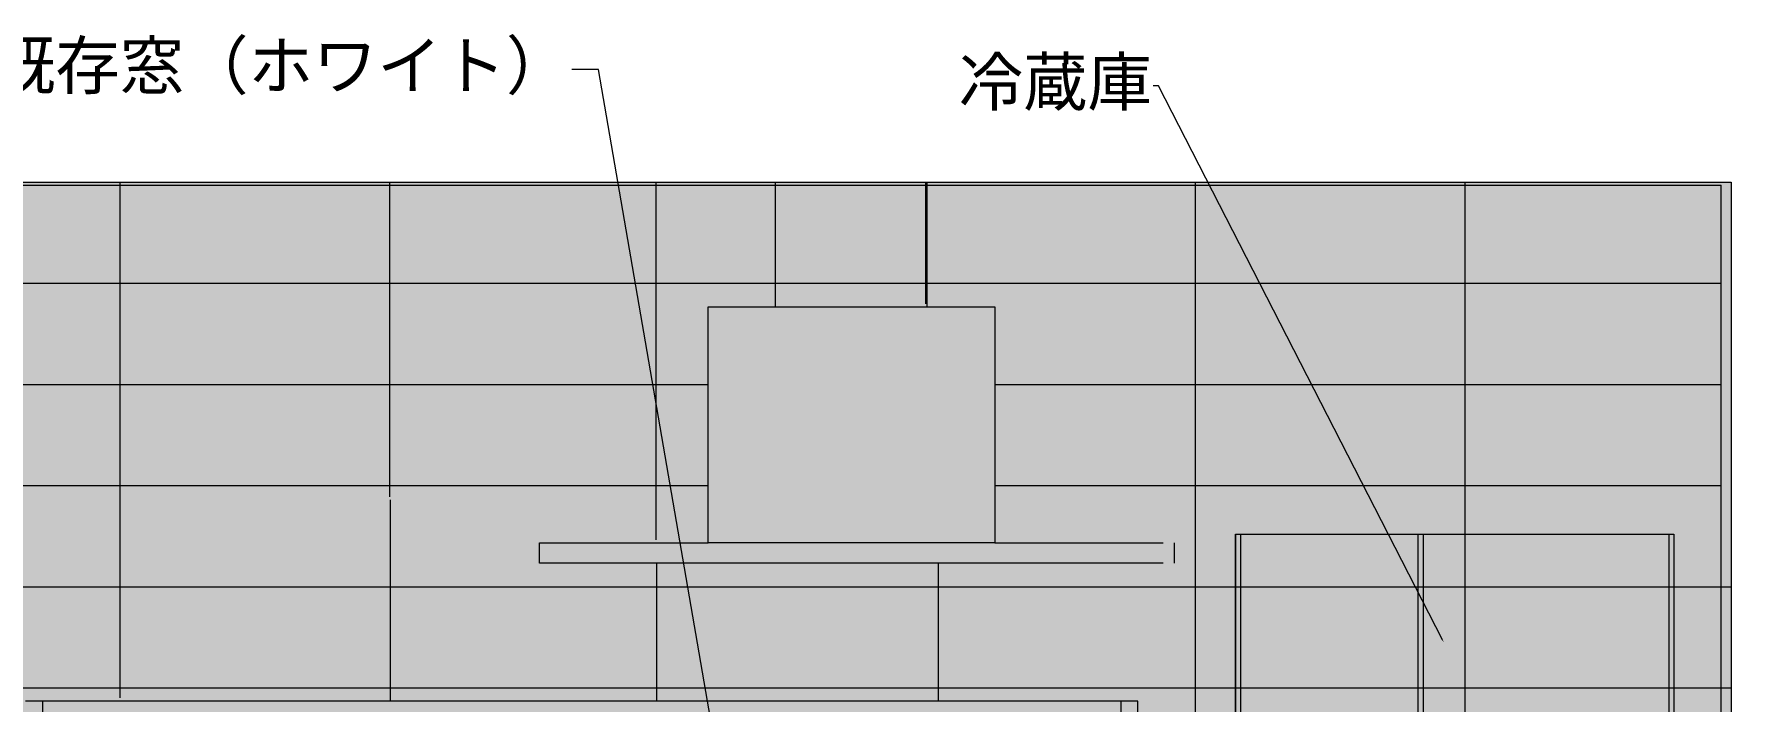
# Model space of a CAD drawing. Header units: millimetres. Extents: x -63086 to 144078, y -129912 to 13382.
# Drawn here: x 22276 to 24793, y -97316 to -96327 of the extents above; entities that cross this region are included whole.
import ezdxf
from ezdxf import colors
from ezdxf.entities.mleader import LeaderData, LeaderLine
from ezdxf.math import Vec2, Vec3

# ---------------------------------------------------------------- set-up
doc = ezdxf.new("R2010")
doc.units = ezdxf.units.MM
doc.layers.get('0').update_dxf_attribs({"lineweight": 0})
for name, color, linetype, lineweight in [('097家具', 7, 'Continuous', 0), ('展開', 7, 'Continuous', 9), ('展開建具用', 250, 'Continuous', 9)]:
    doc.layers.add(name, color=color, linetype=linetype, lineweight=lineweight)
doc.layers.add('文字', color=7, linetype='Continuous')
doc.styles.get("Standard").update_dxf_attribs({"font": 'MS Mincho.ttf'})

# ---------------------------------------------------------------- blocks, each defined once
blk = doc.blocks.new('大型冷蔵庫7（CAD素材.com）')
at = {"color": 0, "linetype": 'ByBlock', "lineweight": -2}
for points in [[(-325, 1821), (325, 1821)], [(-54.4, 1821), (-54.4, 959.4), (-325, 959.4)], [(-325, 1821), (-325, 0), (-275, 0), (-275, 30)], [(-317.5, 1821), (-317.5, 959.4)], [(325, 959.4), (-46.2, 959.4), (-46.2, 1821)], [(325, 1821), (325, 0), (275, 0), (275, 30)], [(317.5, 1821), (317.5, 959.4)], [(-54.4, 745.9), (-54.4, 949), (-325, 949)], [(-46.2, 745.9), (-46.2, 949), (325, 949)], [(-54.4, 917.3), (-325, 917.3)], [(-317.5, 745.9), (-317.5, 907.9), (-54.4, 907.9)], [(325, 917.3), (-46.2, 917.3)], [(-46.2, 907.9), (317.5, 907.9), (317.5, 745.9)], [(325, 745.9), (-325, 745.9)], [(325, 739.9), (-325, 739.9)], [(-317.5, 739.9), (-317.5, 715.4)], [(317.5, 739.9), (317.5, 715.4)], [(325, 689.4), (-325, 689.4)], [(-317.5, 430.9), (-317.5, 682.2), (317.5, 682.2), (317.5, 430.9)], [(-325, 430.9), (325, 430.9)], [(325, 424.9), (-325, 424.9)], [(-317.5, 424.9), (-317.5, 400.3)], [(317.5, 424.9), (317.5, 400.3)], [(325, 374.3), (-325, 374.3)], [(-317.5, 69.3), (-317.5, 367.2), (317.5, 367.2), (317.5, 69.3)], [(-325, 69.3), (325, 69.3)], [(-325, 62.8), (325, 62.8)], [(325, 30), (-325, 30)]]:
    blk.add_lwpolyline(points, dxfattribs=at)
for points in [[(-317.5, 715.5, 0.022907), (317.5, 715.5)], [(-317.5, 400.5, 0.022907), (317.5, 400.5)]]:
    blk.add_lwpolyline(points, format="xyb", dxfattribs=at)

msp = doc.modelspace()

# ---------------------------------------------------------------- hatches: boundary and pattern name
at = {"layer": '097家具', "ltscale": 10, "true_color": 0x636466, "transparency": 33554687}
h = msp.add_hatch(color=251, dxfattribs=at)
h.dxf.hatch_style = 1
h.set_gradient(color1=(147, 149, 152), color2=(199, 200, 202))
h.paths.add_polyline_path([(23700.7131, -96731.6571), (23275.7131, -96731.6571), (23275.7131, -97081.6571), (23700.7131, -97081.6571)])
h = msp.add_hatch(color=251, dxfattribs=at)
h.dxf.hatch_style = 1
h.set_gradient(color1=(147, 149, 152), color2=(199, 200, 202))
h.paths.add_polyline_path([(23966.7226, -97081.6571), (23700.7131, -97081.6571), (23275.7131, -97081.6571), (23025.7131, -97081.6571), (23025.7131, -97111.6571), (23966.7226, -97111.6571)])
h = msp.add_hatch(color=251, dxfattribs=at)
h.dxf.hatch_style = 1
h.set_gradient(color1=(147, 149, 152), color2=(199, 200, 202), name='CYLINDER')
h.paths.add_polyline_path([(24707.9969, -97068.7835), (24336.1885, -97068.7835), (24336.1885, -97930.405), (24707.9969, -97930.405)])
h.paths.add_polyline_path([(24328.0391, -97068.7835), (24057.9969, -97068.7835), (24057.9969, -97930.405), (24328.0391, -97930.405)])
h.paths.add_polyline_path([(24328.0391, -97940.7835), (24057.4182, -97940.7835), (24057.4182, -97972.4515), (24328.0391, -97972.4515)])
h.paths.add_polyline_path([(24707.4182, -97940.7835), (24336.1885, -97940.7835), (24336.1885, -97972.4515), (24707.4182, -97972.4515)])
h.paths.add_polyline_path([(24707.9969, -97981.8785), (24336.1885, -97981.8785), (24336.1885, -98143.8337), (24707.9969, -98143.8337)])
h.paths.add_polyline_path([(24328.0391, -97981.8785), (24057.9969, -97981.8785), (24057.9969, -98143.8337), (24328.0391, -98143.8337)])
h.paths.add_polyline_path([(24707.9969, -98207.5351), (24057.9969, -98207.5351), (24057.9969, -98458.8852), (24707.9969, -98458.8852)])
edge = h.paths.add_edge_path(flags=17)
edge.add_line((24699.9663, -98174.2786), (24699.9663, -98149.8691))
edge.add_line((24699.9663, -98149.8691), (24064.8701, -98149.8691))
edge.add_line((24064.8701, -98149.8691), (24064.8701, -98174.2786))
edge.add_arc((24382.4182, -91246.804), 6934.7488, 267.37545959, 272.62454041)
edge = h.paths.add_edge_path()
edge.add_line((24707.4182, -98149.8691), (24699.9663, -98149.8691))
edge.add_line((24699.9663, -98149.8691), (24699.9663, -98174.2786))
edge.add_arc((24382.4182, -91246.804), 6934.7488, 267.37545959, 272.62454041, ccw=False)
edge.add_line((24064.8701, -98174.2786), (24064.8701, -98149.8691))
edge.add_line((24064.8701, -98149.8691), (24057.4182, -98149.8691))
edge.add_line((24057.4182, -98149.8691), (24057.4182, -98200.4031))
edge.add_line((24057.4182, -98200.4031), (24707.4182, -98200.4031))
edge.add_line((24707.4182, -98200.4031), (24707.4182, -98149.8691))
edge = h.paths.add_edge_path(flags=17)
edge.add_line((24699.9663, -98464.9207), (24064.8701, -98464.9207))
edge.add_line((24064.8701, -98464.9207), (24064.8701, -98489.3301))
edge.add_arc((24382.4182, -91561.8555), 6934.7488, 267.37545959, 272.62454041)
edge.add_line((24699.9663, -98489.3301), (24699.9663, -98464.9207))
edge = h.paths.add_edge_path()
edge.add_line((24707.4182, -98464.9207), (24699.9663, -98464.9207))
edge.add_line((24699.9663, -98464.9207), (24699.9663, -98489.3301))
edge.add_arc((24382.4182, -91561.8555), 6934.7488, 267.37545959, 272.62454041, ccw=False)
edge.add_line((24064.8701, -98489.3301), (24064.8701, -98464.9207))
edge.add_line((24064.8701, -98464.9207), (24057.4182, -98464.9207))
edge.add_line((24057.4182, -98464.9207), (24057.4182, -98515.4546))
edge.add_line((24057.4182, -98515.4546), (24707.4182, -98515.4546))
edge.add_line((24707.4182, -98515.4546), (24707.4182, -98464.9207))
h.paths.add_polyline_path([(24707.9969, -98522.5866), (24057.9969, -98522.5866), (24057.9969, -98826.7422), (24707.9969, -98826.7422)])
h.paths.add_polyline_path([(24707.4182, -98827.028), (24057.4182, -98827.028), (24057.4182, -98859.7835), (24707.4182, -98859.7835)])
h.paths.add_polyline_path([(24707.4182, -98859.7835), (24657.4182, -98859.7835), (24657.4182, -98889.7835), (24707.4182, -98889.7835)])
h.paths.add_polyline_path([(24107.4182, -98859.7835), (24057.4182, -98859.7835), (24057.4182, -98889.7835), (24107.4182, -98889.7835)])
at = {"layer": '展開', "ltscale": 10, "true_color": 0xffffff}
h = msp.add_hatch(color=7, dxfattribs=at)
h.dxf.hatch_style = 1
h.paths.add_polyline_path([(23888.2131, -97841.1137), (23098.2131, -97841.1137), (23098.2131, -97401.1137), (23888.2131, -97401.1137), (23888.2131, -97341.1137), (23038.2131, -97341.1137), (23038.2131, -97901.1137), (23888.2131, -97901.1137)])
h.paths.add_polyline_path([(23038.2131, -97841.1137), (22348.2131, -97841.1137), (22348.2131, -97401.1137), (23038.2131, -97401.1137), (23038.2131, -97341.1137), (22288.2131, -97341.1137), (22288.2131, -97901.1137), (23038.2131, -97901.1137)])
h.paths.add_polyline_path([(23888.2131, -97901.1137), (22288.2131, -97901.1137), (22288.2131, -97926.1137), (23888.2131, -97926.1137)])
h.paths.add_polyline_path([(22288.2131, -97341.1137), (22288.2131, -97316.1137), (22263.2131, -97316.1137), (22263.2131, -97441.1137), (22263.2131, -97926.1137), (22288.2131, -97926.1137), (22288.2131, -97901.1137)])
h.paths.add_polyline_path([(23888.2131, -97316.1137), (22288.2131, -97316.1137), (22288.2131, -97341.1137), (23038.2131, -97341.1137), (23888.2131, -97341.1137)])
h.paths.add_polyline_path([(23913.2131, -97316.1137), (23888.2131, -97316.1137), (23888.2131, -97926.1137), (23913.2131, -97926.1137)])
at = {"layer": '展開建具用', "ltscale": 10, "true_color": 0xf9efe6, "transparency": 33554687}
h = msp.add_hatch(color=7, dxfattribs=at)
h.dxf.hatch_style = 1
h.paths.add_polyline_path([(22402.9618, -96546.5538), (22002.9618, -96546.5538), (22002.9618, -96696.5538), (22145.4618, -96696.5538), (22402.9618, -96696.5538)])
h = msp.add_hatch(color=7, dxfattribs=at)
h.dxf.hatch_style = 1
h.paths.add_polyline_path([(22802.9618, -96546.5538), (22402.9618, -96546.5538), (22402.9618, -96696.5538), (22802.9618, -96696.5538)])
h = msp.add_hatch(color=7, dxfattribs=at)
h.dxf.hatch_style = 1
h.paths.add_polyline_path([(23197.9618, -96546.5538), (22802.9618, -96546.5538), (22802.9618, -96696.5538), (23197.9618, -96696.5538)])
h = msp.add_hatch(color=7, dxfattribs=at)
h.dxf.hatch_style = 1
h.paths.add_polyline_path([(23390.4618, -96546.5538), (23197.9618, -96546.5538), (23197.9618, -96696.5538), (23390.4618, -96696.5538)])
h = msp.add_hatch(color=7, dxfattribs=at)
h.dxf.hatch_style = 1
h.paths.add_polyline_path([(23597.9618, -96546.5538), (23390.4618, -96546.5538), (23390.4618, -96696.5538), (23597.9618, -96696.5538)])
h = msp.add_hatch(color=7, dxfattribs=at)
h.dxf.hatch_style = 1
h.paths.add_polyline_path([(23615.4618, -96546.5538), (23597.9618, -96546.5538), (23597.9618, -96696.5538), (23615.4618, -96696.5538)])
h = msp.add_hatch(color=7, dxfattribs=at)
h.dxf.hatch_style = 1
h.paths.add_polyline_path([(23997.9618, -96546.5538), (23615.4618, -96546.5538), (23615.4618, -96696.5538), (23997.9618, -96696.5538)])
h = msp.add_hatch(color=7, dxfattribs=at)
h.dxf.hatch_style = 1
h.paths.add_polyline_path([(24397.9618, -96546.5538), (23997.9618, -96546.5538), (23997.9618, -96696.5538), (24397.9618, -96696.5538)])
h = msp.add_hatch(color=7, dxfattribs=at)
h.dxf.hatch_style = 1
h.paths.add_polyline_path([(24792.9618, -96546.5538), (24397.9618, -96546.5538), (24397.9618, -96696.5538), (24792.9618, -96696.5538)])
h = msp.add_hatch(color=7, dxfattribs=at)
h.dxf.hatch_style = 1
h.paths.add_polyline_path([(22402.9618, -96696.5538), (22145.4618, -96696.5538), (22002.9618, -96696.5538), (22002.9618, -96846.5538), (22160.4618, -96846.5538), (22402.9618, -96846.5538)])
h = msp.add_hatch(color=7, dxfattribs=at)
h.dxf.hatch_style = 1
h.paths.add_polyline_path([(22802.9618, -96696.5538), (22402.9618, -96696.5538), (22402.9618, -96846.5538), (22802.9618, -96846.5538)])
h = msp.add_hatch(color=7, dxfattribs=at)
h.dxf.hatch_style = 1
h.paths.add_polyline_path([(23197.9618, -96696.5538), (22802.9618, -96696.5538), (22802.9618, -96846.5538), (23197.9618, -96846.5538)])
h = msp.add_hatch(color=7, dxfattribs=at)
h.dxf.hatch_style = 1
h.paths.add_polyline_path([(23390.4618, -96696.5538), (23197.9618, -96696.5538), (23197.9618, -96846.5538), (23274.6608, -96846.5538), (23274.6608, -96731.6571), (23390.4618, -96731.6571)])
h = msp.add_hatch(color=7, dxfattribs=at)
h.dxf.hatch_style = 1
h.paths.add_polyline_path([(23597.9618, -96696.5538), (23390.4618, -96696.5538), (23390.4618, -96731.6571), (23597.9618, -96731.6571)])
h = msp.add_hatch(color=7, dxfattribs=at)
h.dxf.hatch_style = 1
h.paths.add_polyline_path([(23615.4618, -96696.5538), (23597.9618, -96696.5538), (23597.9618, -96731.6571), (23615.4618, -96731.6571)])
h = msp.add_hatch(color=7, dxfattribs=at)
h.dxf.hatch_style = 1
h.paths.add_polyline_path([(23997.9618, -96696.5538), (23615.4618, -96696.5538), (23615.4618, -96731.6571), (23699.6608, -96731.6571), (23699.6608, -96846.5538), (23997.9618, -96846.5538)])
h = msp.add_hatch(color=7, dxfattribs=at)
h.dxf.hatch_style = 1
h.paths.add_polyline_path([(24397.9618, -96696.5538), (23997.9618, -96696.5538), (23997.9618, -96846.5538), (24397.9618, -96846.5538)])
h = msp.add_hatch(color=7, dxfattribs=at)
h.dxf.hatch_style = 1
h.paths.add_polyline_path([(24792.9618, -96696.5538), (24397.9618, -96696.5538), (24397.9618, -96846.5538), (24792.9618, -96846.5538)])
h = msp.add_hatch(color=7, dxfattribs=at)
h.dxf.hatch_style = 1
h.paths.add_polyline_path([(22402.9618, -96846.5538), (22160.4618, -96846.5538), (22002.9618, -96846.5538), (22002.9618, -96996.5538), (22160.4618, -96996.5538), (22402.9618, -96996.5538)])
h = msp.add_hatch(color=7, dxfattribs=at)
h.dxf.hatch_style = 1
h.paths.add_polyline_path([(22802.9618, -96846.5538), (22402.9618, -96846.5538), (22402.9618, -96996.5538), (22802.9618, -96996.5538)])
h = msp.add_hatch(color=7, dxfattribs=at)
h.dxf.hatch_style = 1
h.paths.add_polyline_path([(23197.9618, -96846.5538), (22802.9618, -96846.5538), (22802.9618, -96996.5538), (23197.9618, -96996.5538)])
h = msp.add_hatch(color=7, dxfattribs=at)
h.dxf.hatch_style = 1
h.paths.add_polyline_path([(23274.6608, -96846.5538), (23197.9618, -96846.5538), (23197.9618, -96996.5538), (23274.6608, -96996.5538)])
h = msp.add_hatch(color=7, dxfattribs=at)
h.dxf.hatch_style = 1
h.paths.add_polyline_path([(23997.9618, -96846.5538), (23699.6608, -96846.5538), (23699.6608, -96996.5538), (23997.9618, -96996.5538)])
h = msp.add_hatch(color=7, dxfattribs=at)
h.dxf.hatch_style = 1
h.paths.add_polyline_path([(24397.9618, -96846.5538), (23997.9618, -96846.5538), (23997.9618, -96996.5538), (24397.9618, -96996.5538)])
h = msp.add_hatch(color=7, dxfattribs=at)
h.dxf.hatch_style = 1
h.paths.add_polyline_path([(24792.9618, -96846.5538), (24397.9618, -96846.5538), (24397.9618, -96996.5538), (24792.9618, -96996.5538)])
h = msp.add_hatch(color=7, dxfattribs=at)
h.dxf.hatch_style = 1
h.paths.add_polyline_path([(22402.9618, -96996.5538), (22160.4618, -96996.5538), (22002.9618, -96996.5538), (22002.9618, -97146.5538), (22402.9618, -97146.5538)])
h = msp.add_hatch(color=7, dxfattribs=at)
h.dxf.hatch_style = 1
h.paths.add_polyline_path([(22802.9618, -97013.3651), (22802.9618, -96996.5538), (22402.9618, -96996.5538), (22402.9618, -97146.5538), (22802.9618, -97146.5538)])
h = msp.add_hatch(color=7, dxfattribs=at)
h.dxf.hatch_style = 1
h.paths.add_polyline_path([(23197.9618, -97107.0973), (23024.6608, -97107.0973), (23024.6608, -97081.6571), (23197.9618, -97081.6571), (23197.9618, -96996.5538), (22802.9618, -96996.5538), (22802.9618, -97013.3651), (22802.9618, -97146.5538), (23197.9618, -97146.5538)])
h = msp.add_hatch(color=7, dxfattribs=at)
h.dxf.hatch_style = 1
h.paths.add_polyline_path([(23274.6608, -96996.5538), (23197.9618, -96996.5538), (23197.9618, -97081.6571), (23274.6608, -97081.6571)])
h = msp.add_hatch(color=7, dxfattribs=at)
h.dxf.hatch_style = 1
h.paths.add_polyline_path([(23997.9618, -96996.5538), (23699.6608, -96996.5538), (23699.6608, -97081.6571), (23965.4618, -97081.6571), (23965.4618, -97107.0973), (23597.9618, -97107.0973), (23597.9618, -97146.5538), (23997.9618, -97146.5538)])
h = msp.add_hatch(color=7, dxfattribs=at)
h.dxf.hatch_style = 1
h.paths.add_polyline_path([(24397.9618, -96996.5538), (23997.9618, -96996.5538), (23997.9618, -97146.5538), (24397.9618, -97146.5538)])
h = msp.add_hatch(color=7, dxfattribs=at)
h.dxf.hatch_style = 1
h.paths.add_polyline_path([(24792.9618, -96996.5538), (24397.9618, -96996.5538), (24397.9618, -97146.5538), (24792.9618, -97146.5538)])
h = msp.add_hatch(color=7, dxfattribs=at)
h.dxf.hatch_style = 1
h.paths.add_polyline_path([(23597.9618, -97107.0973), (23197.9618, -97107.0973), (23197.9618, -97146.5538), (23597.9618, -97146.5538)])
h = msp.add_hatch(color=7, dxfattribs=at)
h.dxf.hatch_style = 1
h.paths.add_polyline_path([(22402.9618, -97146.5538), (22002.9618, -97146.5538), (22002.9618, -97296.5538), (22402.9618, -97296.5538)])
h = msp.add_hatch(color=7, dxfattribs=at)
h.dxf.hatch_style = 1
h.paths.add_polyline_path([(22802.9618, -97146.5538), (22402.9618, -97146.5538), (22402.9618, -97296.5538), (22802.9618, -97296.5538)])
h = msp.add_hatch(color=7, dxfattribs=at)
h.dxf.hatch_style = 1
h.paths.add_polyline_path([(23197.9618, -97146.5538), (22802.9618, -97146.5538), (22802.9618, -97296.5538), (23197.9618, -97296.5538)])
h = msp.add_hatch(color=7, dxfattribs=at)
h.dxf.hatch_style = 1
h.paths.add_polyline_path([(23597.9618, -97146.5538), (23197.9618, -97146.5538), (23197.9618, -97296.5538), (23597.9618, -97296.5538)])
h = msp.add_hatch(color=7, dxfattribs=at)
h.dxf.hatch_style = 1
h.paths.add_polyline_path([(23997.9618, -97146.5538), (23597.9618, -97146.5538), (23597.9618, -97296.5538), (23997.9618, -97296.5538)])
h = msp.add_hatch(color=7, dxfattribs=at)
h.dxf.hatch_style = 1
h.paths.add_polyline_path([(24397.9618, -97146.5538), (23997.9618, -97146.5538), (23997.9618, -97296.5538), (24397.9618, -97296.5538)])
h = msp.add_hatch(color=7, dxfattribs=at)
h.dxf.hatch_style = 1
h.paths.add_polyline_path([(24792.9618, -97146.5538), (24397.9618, -97146.5538), (24397.9618, -97296.5538), (24792.9618, -97296.5538)])
h = msp.add_hatch(color=7, dxfattribs=at)
h.dxf.hatch_style = 1
h.paths.add_polyline_path([(22263.2131, -97316.1137), (22402.9618, -97316.1137), (22402.9618, -97296.5538), (22002.9618, -97296.5538), (22002.9618, -97441.1137), (22263.2131, -97441.1137)])
h = msp.add_hatch(color=7, dxfattribs=at)
h.dxf.hatch_style = 1
h.paths.add_polyline_path([(22802.9618, -97296.5538), (22402.9618, -97296.5538), (22402.9618, -97316.1137), (22802.9618, -97316.1137)])
h = msp.add_hatch(color=7, dxfattribs=at)
h.dxf.hatch_style = 1
h.paths.add_polyline_path([(23197.9618, -97296.5538), (22802.9618, -97296.5538), (22802.9618, -97316.1137), (23197.9618, -97316.1137)])
h = msp.add_hatch(color=7, dxfattribs=at)
h.dxf.hatch_style = 1
h.paths.add_polyline_path([(23597.9618, -97296.5538), (23197.9618, -97296.5538), (23197.9618, -97316.1137), (23597.9618, -97316.1137)])
h = msp.add_hatch(color=7, dxfattribs=at)
h.dxf.hatch_style = 1
h.paths.add_polyline_path([(23997.9618, -97296.5538), (23597.9618, -97296.5538), (23597.9618, -97316.1137), (23912.1608, -97316.1137), (23912.1608, -97446.5538), (23997.9618, -97446.5538)])
h = msp.add_hatch(color=7, dxfattribs=at)
h.dxf.hatch_style = 1
h.paths.add_polyline_path([(24397.9618, -97296.5538), (23997.9618, -97296.5538), (23997.9618, -97446.5538), (24397.9618, -97446.5538)])
h = msp.add_hatch(color=7, dxfattribs=at)
h.dxf.hatch_style = 1
h.paths.add_polyline_path([(24792.9618, -97296.5538), (24397.9618, -97296.5538), (24397.9618, -97446.5538), (24792.9618, -97446.5538)])

# ---------------------------------------------------------------- linework, layer by layer
at = {"layer": '展開', "ltscale": 10}
for p, q in [((24057.9969, -98889.4976), (24057.9969, -97068.4976)), ((24057.9969, -97068.4976), (24707.9969, -97068.4976)), ((24707.9969, -97068.4976), (24707.9969, -98889.4976))]:
    msp.add_line(p, q, dxfattribs=at)
at = {"layer": '展開建具用', "ltscale": 10}
for p, q in [((20788.2131, -96551.1137), (24778.2131, -96551.1137)), ((22402.9618, -96546.5538), (22402.9618, -97311.5538)), ((22802.9618, -96546.5538), (22802.9618, -97013.3651)), ((23197.9618, -96546.5538), (23197.9618, -97077.0973)), ((23375.7131, -96731.6571), (23375.7131, -96546.5136)), ((23597.9618, -96546.5538), (23597.9618, -96727.0973)), ((23600.7131, -96731.6571), (23600.7131, -96546.5136)), ((23997.9618, -96546.5538), (23997.9618, -98896.5538)), ((24397.9618, -96546.5538), (24397.9618, -98896.5538)), ((24778.2131, -98901.1137), (24778.2131, -96551.1137)), ((22130.7131, -96696.5538), (22788.2131, -96696.5538)), ((22788.2131, -96696.5538), (24778.2131, -96696.5538)), ((23275.7131, -96731.6571), (23700.7131, -96731.6571)), ((23275.7131, -97081.6571), (23275.7131, -96731.6571)), ((23275.7131, -96731.6571), (23375.7131, -96731.6571)), ((23700.7131, -96731.6571), (23700.7131, -97081.6571)), ((22145.7131, -96846.5538), (22788.2131, -96846.5538)), ((22788.2131, -96846.5538), (23275.7131, -96846.5538)), ((23700.7131, -96846.5538), (24778.2131, -96846.5538)), ((22145.7131, -96996.5538), (22788.2131, -96996.5538)), ((22788.2131, -96996.5538), (23275.7131, -96996.5538)), ((23700.7131, -96996.5538), (24778.2131, -96996.5538)), ((22804.0141, -97017.9249), (22804.0141, -97316.1137)), ((23025.7131, -97111.6571), (23025.7131, -97081.6571)), ((23025.7131, -97081.6571), (23275.7131, -97081.6571)), ((23700.7131, -97081.6571), (23275.7131, -97081.6571)), ((23700.7131, -97081.6571), (23950.7131, -97081.6571)), ((23966.7226, -97081.6571), (23966.7226, -97111.6571)), ((23950.7131, -97111.6571), (23025.7131, -97111.6571)), ((23199.0141, -97111.6571), (23199.0141, -97316.1137)), ((23616.9361, -97111.6571), (23616.9361, -97316.1137)), ((20802.9618, -97146.5538), (24792.9618, -97146.5538)), ((20802.9618, -97296.5538), (24792.9618, -97296.5538)), ((23913.2131, -97316.1137), (22263.2131, -97316.1137)), ((22288.2131, -97316.1137), (22288.2131, -97926.1137)), ((23888.2131, -97926.1137), (23888.2131, -97316.1137)), ((23913.2131, -97926.1137), (23913.2131, -97316.1137))]:
    msp.add_line(p, q, dxfattribs=at)
msp.add_lwpolyline([(21238.2131, -98896.5538), (20802.9618, -98896.5538), (20802.9618, -96546.5538), (24792.9618, -96546.5538), (24792.9618, -98896.5538), (23997.9618, -98896.5538)], dxfattribs=at)

# ---------------------------------------------------------------- block references
at = {"layer": '展開', "ltscale": 10}
msp.add_blockref('大型冷蔵庫7（CAD素材.com）', (24382.9969, -98889.4976), dxfattribs=at)

# ---------------------------------------------------------------- leaders
at = {"layer": '文字', "ltscale": 10}
ml = msp.add_multileader_mtext('Standard', dxfattribs=at)
ml.set_content('既存窓（ホワイト）', color=256)
ml.set_leader_properties(lineweight=0)
ml.build(insert=Vec2(0, 0))
ctx = ml.context
ctx.base_point, ctx.char_height, ctx.plane_origin = Vec3(22222.9773, -96379.853), 70, Vec3(21817.0066, -97031.8083)
ctx.text_align_type = 2
notes = []
notes.append((ctx, [(1, (1, 1, 0), (23113.1803, -96379.853), (-1, 0), 39.803, [(0, [(23285.1531, -97377.1147)], 0, [])])]))
ctx.mtext.insert, ctx.mtext.width, ctx.mtext.alignment, ctx.mtext.flow_direction = Vec3(23071.3773, -96338.653), 908.671709, 3, 5
ml = msp.add_multileader_mtext('Standard', dxfattribs=at)
ml.set_content('冷蔵庫', color=256)
ml.set_leader_properties(lineweight=0)
ml.build(insert=Vec2(0, 0))
ctx = ml.context
ctx.base_point, ctx.char_height, ctx.plane_origin = Vec3(23630.7036, -96403.9928), 70, Vec3(24262.8049, -97080.869)
ctx.text_align_type = 2
notes.append((ctx, [(0, (1, 1, 0), (23943.9036, -96403.9928), (-1, 0), 8, [(0, [(24366.6487, -97228.8266)], 0, [])])]))
ctx.mtext.insert, ctx.mtext.alignment, ctx.mtext.flow_direction = Vec3(23933.9036, -96362.9928), 3, 5
for ctx, leaders in notes:
    for number, flags, end, landing, length, lines in leaders:
        leader = LeaderData()
        leader.index, (leader.has_last_leader_line, leader.has_dogleg_vector, leader.attachment_direction) = number, flags
        leader.last_leader_point, leader.dogleg_vector, leader.dogleg_length = Vec3(end), Vec3(landing), length
        for number, points, colour, breaks in lines:
            line = LeaderLine()
            line.index, line.vertices, line.color, line.breaks = number, Vec3.list(points), colors.encode_raw_color(colour), breaks
            leader.lines.append(line)
        ctx.leaders.append(leader)

doc.saveas('drawing.dxf')
